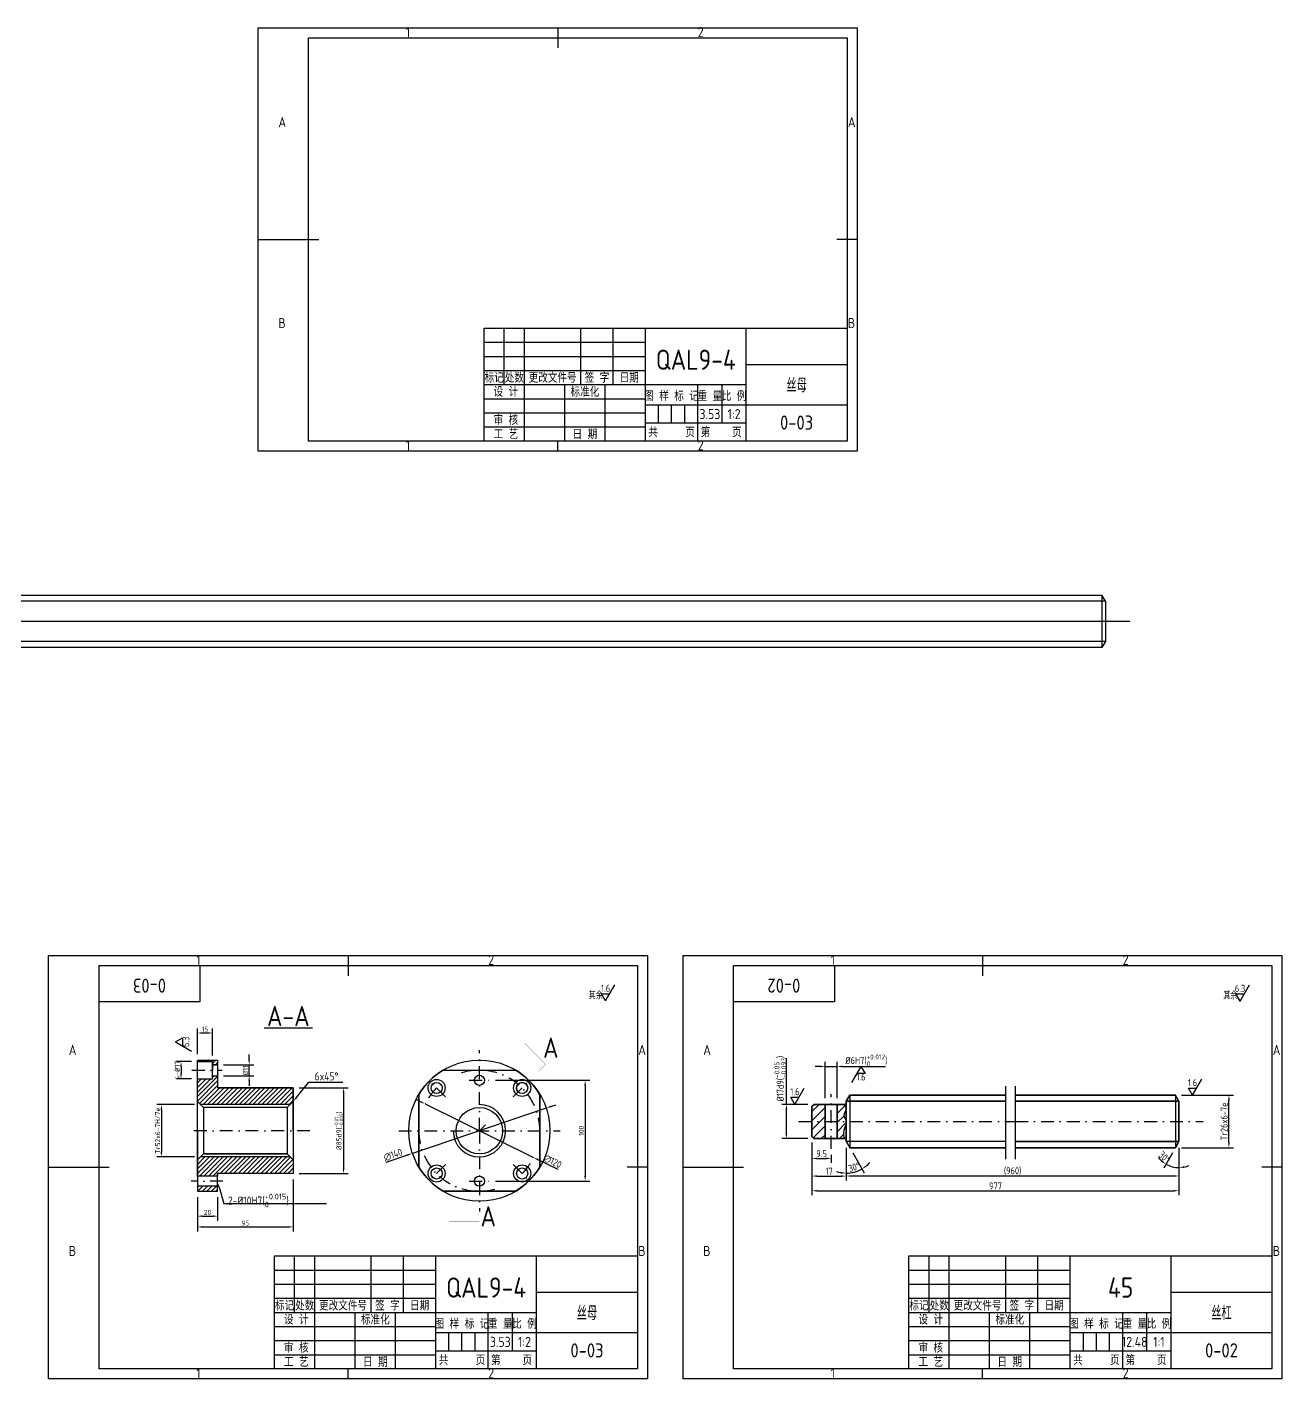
# Model space of a CAD drawing. Header units: millimetres. Extents: x 3686 to 4757, y 829 to 1499.
# Drawn here: x 4135 to 4757, y 829 to 1499 of the extents above; entities that cross this region are included whole.
import ezdxf
from ezdxf import colors
from ezdxf.entities.mleader import LeaderData, LeaderLine
from ezdxf.enums import TextEntityAlignment as Align
from ezdxf.math import Vec2, Vec3

# ---------------------------------------------------------------- set-up
doc = ezdxf.new("R2010")
doc.units = ezdxf.units.MM
doc.header["$PDMODE"] = 35
doc.header["$PDSIZE"] = -2
doc.linetypes.add('DASHDOT2', pattern=[12.7, 6.35, -3.175, 0, -3.175])
doc.layers.add('dotdash', color=7, linetype='DASHDOT2')
doc.layers.add('outline', color=7, linetype='Continuous', lineweight=30)
doc.styles.add('GBFont', font='gbenor.shx', dxfattribs={"height": 3.5, "bigfont": 'gbcbig.shx'})
doc.dimstyles.new('GBComment', dxfattribs={"dimtxt": 2.5, "dimasz": 2.5, "dimexe": 2.25, "dimexo": 3, "dimtad": 1, "dimdec": 1, "dimdsep": 46, "dimtxsty": 'GBFont', "dimcen": 2.5, "dimadec": 0, "dimazin": 0, "dimtfac": 1, "dimtdec": 1, "dimtmove": 0, "dimatfit": 3, "dimfxl": 1, "dimtolj": 1, "dimtzin": 0, "dimarcsym": 0})
doc.dimstyles.new('GBComment2', dxfattribs={"dimtxt": 2.5, "dimasz": 2.5, "dimexe": 2.25, "dimexo": 3, "dimtad": 1, "dimdec": 1, "dimlfac": 2, "dimdsep": 46, "dimtxsty": 'GBFont', "dimcen": 2.5, "dimadec": 0, "dimazin": 0, "dimtfac": 1, "dimtdec": 1, "dimtmove": 0, "dimatfit": 3, "dimfxl": 1, "dimtolj": 1, "dimtzin": 0, "dimarcsym": 0})
pattern_1 = [(45, (2364.7611, 277.3829), (-1.122532, 1.122532), [])]
pattern_2 = [(45, (831.4878, -248.0683), (-2.245064, 2.245064), [])]

# ---------------------------------------------------------------- blocks, each defined once
blk = doc.blocks.new('*D4')
at = {"color": 0, "lineweight": -2, "transparency": 16777216}
for p, q in [((4524.1, 946.13), (4524.1, 936.06)), ((4533.6, 940.13), (4533.6, 936.06)), ((4526.6, 938.31), (4531.1, 938.31))]:
    blk.add_line(p, q, dxfattribs=at)
at = {"color": 0, "transparency": 16777216}
for points in [[(4526.6, 938.72), (4526.6, 937.89), (4524.1, 938.31)], [(4531.1, 938.72), (4531.1, 937.89), (4533.6, 938.31)]]:
    blk.add_solid(points, dxfattribs=at)
at = {"layer": 'Defpoints', "color": 0, "transparency": 16777216}
for p in [(4524.1, 949.13), (4533.6, 943.13), (4533.6, 938.31)]:
    blk.add_point(p, dxfattribs=at)
at = {"color": 0, "transparency": 16777216, "insert": (4528.85, 940.68), "char_height": 3.5, "attachment_point": 5, "style": 'GBFont'}
blk.add_mtext('\\A1;9.5', dxfattribs=at)
blk = doc.blocks.new('*D5')
at = {"color": 0, "lineweight": -2, "transparency": 16777216}
for p, q in [((4524.1, 946.13), (4524.1, 927.3)), ((4541.1, 943.63), (4541.1, 927.3)), ((4526.6, 929.55), (4538.6, 929.55))]:
    blk.add_line(p, q, dxfattribs=at)
at = {"color": 0, "transparency": 16777216}
for points in [[(4526.6, 929.97), (4526.6, 929.14), (4524.1, 929.55)], [(4538.6, 929.97), (4538.6, 929.14), (4541.1, 929.55)]]:
    blk.add_solid(points, dxfattribs=at)
at = {"layer": 'Defpoints', "color": 0, "transparency": 16777216}
for p in [(4524.1, 949.13), (4541.1, 946.63), (4541.1, 929.55)]:
    blk.add_point(p, dxfattribs=at)
at = {"color": 0, "transparency": 16777216, "insert": (4532.6, 931.93), "char_height": 3.5, "attachment_point": 5, "style": 'GBFont'}
blk.add_mtext('\\A1;17', dxfattribs=at)
blk = doc.blocks.new('*D6')
at = {"color": 0, "lineweight": -2, "transparency": 16777216}
for p, q in [((4541.1, 943.63), (4541.1, 928.77)), ((4544.33, 941.03), (4550.03, 931.16))]:
    blk.add_line(p, q, dxfattribs=at)
for start, end in [(270, 300), (309.18786, 318.37571), (251.62429, 260.81214)]:
    blk.add_arc((4541.1, 946.63), 15.61, start, end, dxfattribs=at)
at = {"color": 0, "transparency": 16777216}
for points in [[(4551.2, 934.19), (4550.73, 934.87), (4548.9, 933.11)], [(4538.64, 931.63), (4538.58, 930.8), (4541.1, 931.02)]]:
    blk.add_solid(points, dxfattribs=at)
at = {"layer": 'Defpoints', "color": 0, "transparency": 16777216}
for p in [(4541.1, 966.63), (4541.1, 946.63), (4541.1, 946.63), (4542.83, 943.63), (4543.81, 931.26)]:
    blk.add_point(p, dxfattribs=at)
at = {"color": 0, "transparency": 16777216, "insert": (4545.04, 933.99), "char_height": 3.5, "attachment_point": 5, "rotation": 17.30968, "style": 'GBFont'}
blk.add_mtext('\\A1;30°', dxfattribs=at)
blk = doc.blocks.new('*D7')
at = {"color": 0, "lineweight": -2, "transparency": 16777216}
for p, q in [((4702.85, 941.03), (4698.52, 933.53)), ((4706.08, 943.63), (4706.08, 931.51))]:
    blk.add_line(p, q, dxfattribs=at)
for start, end in [(217.69928, 228.84964), (240, 270), (281.15036, 292.30072)]:
    blk.add_arc((4706.08, 946.63), 12.87, start, end, dxfattribs=at)
at = {"color": 0, "transparency": 16777216}
for points in [[(4697.85, 937.28), (4697.37, 936.6), (4699.64, 935.48)], [(4708.61, 933.59), (4708.53, 934.42), (4706.08, 933.76)]]:
    blk.add_solid(points, dxfattribs=at)
at = {"layer": 'Defpoints', "color": 0, "transparency": 16777216}
for p in [(4706.08, 966.63), (4706.08, 946.63), (4706.08, 946.63), (4704.35, 943.63), (4703.84, 933.95)]:
    blk.add_point(p, dxfattribs=at)
at = {"color": 0, "transparency": 16777216, "insert": (4698.95, 938.92), "char_height": 3.5, "attachment_point": 5, "rotation": 317.22433, "style": 'GBFont'}
blk.add_mtext('\\A1;30°', dxfattribs=at)
blk = doc.blocks.new('*D8')
at = {"color": 0, "lineweight": -2, "transparency": 16777216}
for p, q in [((4541.1, 943.63), (4541.1, 927.35)), ((4706.08, 943.63), (4706.08, 927.35)), ((4543.6, 929.6), (4703.58, 929.6))]:
    blk.add_line(p, q, dxfattribs=at)
at = {"color": 0, "transparency": 16777216}
for points in [[(4543.6, 930.01), (4543.6, 929.18), (4541.1, 929.6)], [(4703.58, 930.01), (4703.58, 929.18), (4706.08, 929.6)]]:
    blk.add_solid(points, dxfattribs=at)
at = {"layer": 'Defpoints', "color": 0, "transparency": 16777216}
for p in [(4541.1, 946.63), (4706.08, 946.63), (4706.08, 929.6)]:
    blk.add_point(p, dxfattribs=at)
at = {"color": 0, "transparency": 16777216, "insert": (4623.59, 932.05), "char_height": 3.5, "attachment_point": 5, "style": 'GBFont'}
blk.add_mtext('\\A1;(960)', dxfattribs=at)
blk = doc.blocks.new('*D9')
at = {"color": 0, "lineweight": -2, "transparency": 16777216}
for p, q in [((4524.1, 946.13), (4524.1, 920.02)), ((4706.08, 943.63), (4706.08, 920.02)), ((4526.6, 922.27), (4703.58, 922.27))]:
    blk.add_line(p, q, dxfattribs=at)
at = {"color": 0, "transparency": 16777216}
for points in [[(4526.6, 922.69), (4526.6, 921.86), (4524.1, 922.27)], [(4703.58, 922.69), (4703.58, 921.86), (4706.08, 922.27)]]:
    blk.add_solid(points, dxfattribs=at)
at = {"layer": 'Defpoints', "color": 0, "transparency": 16777216}
for p in [(4524.1, 949.13), (4706.08, 946.63), (4706.08, 922.27)]:
    blk.add_point(p, dxfattribs=at)
at = {"color": 0, "transparency": 16777216, "insert": (4615.09, 924.65), "char_height": 3.5, "attachment_point": 5, "style": 'GBFont'}
blk.add_mtext('\\A1;977', dxfattribs=at)
blk = doc.blocks.new('*D10')
at = {"color": 0, "lineweight": -2, "transparency": 16777216}
for p, q in [((4530.6, 968.13), (4530.6, 986.15)), ((4536.6, 968.13), (4536.6, 986.15)), ((4528.1, 983.9), (4525.6, 983.9)), ((4530.6, 983.9), (4536.6, 983.9)), ((4539.1, 983.9), (4560.51, 983.9))]:
    blk.add_line(p, q, dxfattribs=at)
at = {"color": 0, "transparency": 16777216}
for points in [[(4528.1, 984.32), (4528.1, 983.48), (4530.6, 983.9)], [(4539.1, 984.32), (4539.1, 983.48), (4536.6, 983.9)]]:
    blk.add_solid(points, dxfattribs=at)
at = {"layer": 'Defpoints', "color": 0, "transparency": 16777216}
for p in [(4536.6, 983.9), (4530.6, 965.13), (4536.6, 965.13)]:
    blk.add_point(p, dxfattribs=at)
at = {"color": 0, "transparency": 16777216, "insert": (4551.06, 986.9), "char_height": 3.5, "attachment_point": 5, "style": 'GBFont'}
blk.add_mtext('\\A1;%%C6H7({\\H0.7x;\\S+0.012^ 0;})', dxfattribs=at)
blk = doc.blocks.new('*D11')
at = {"color": 0, "lineweight": -2, "transparency": 16777216}
for p, q in [((4511.4, 965.13), (4511.4, 988.09)), ((4522.1, 965.13), (4509.15, 965.13)), ((4511.4, 950.63), (4511.4, 962.63)), ((4522.1, 948.13), (4509.15, 948.13))]:
    blk.add_line(p, q, dxfattribs=at)
at = {"color": 0, "transparency": 16777216}
for points in [[(4510.98, 962.63), (4511.81, 962.63), (4511.4, 965.13)], [(4510.98, 950.63), (4511.81, 950.63), (4511.4, 948.13)]]:
    blk.add_solid(points, dxfattribs=at)
at = {"layer": 'Defpoints', "color": 0, "transparency": 16777216}
for p in [(4511.4, 965.13), (4525.1, 965.13), (4525.1, 948.13)]:
    blk.add_point(p, dxfattribs=at)
at = {"color": 0, "transparency": 16777216, "insert": (4508.36, 977.86), "char_height": 3.5, "attachment_point": 5, "rotation": 90, "style": 'GBFont'}
blk.add_mtext('\\A1;%%C17d9({\\H0.7x;\\S-0.05^ -0.093;})', dxfattribs=at)
blk = doc.blocks.new('*D12')
at = {"color": 0, "lineweight": -2, "transparency": 16777216}
for p, q in [((4707.35, 969.63), (4733.15, 969.63)), ((4730.9, 946.13), (4730.9, 967.13)), ((4707.35, 943.63), (4733.15, 943.63))]:
    blk.add_line(p, q, dxfattribs=at)
at = {"color": 0, "transparency": 16777216}
for points in [[(4730.48, 967.13), (4731.31, 967.13), (4730.9, 969.63)], [(4730.48, 946.13), (4731.31, 946.13), (4730.9, 943.63)]]:
    blk.add_solid(points, dxfattribs=at)
at = {"layer": 'Defpoints', "color": 0, "transparency": 16777216}
for p in [(4704.35, 969.63), (4730.9, 969.63), (4704.35, 943.63)]:
    blk.add_point(p, dxfattribs=at)
at = {"color": 0, "transparency": 16777216, "insert": (4728.52, 956.63), "char_height": 3.5, "attachment_point": 5, "rotation": 90, "style": 'GBFont'}
blk.add_mtext('\\A1;Tr26x6-7e', dxfattribs=at)
blk = doc.blocks.new('*D13')
at = {"color": 0, "lineweight": -2, "transparency": 16777216}
for p, q in [((4219.31, 919.05), (4219.31, 907.42)), ((4229.31, 919.05), (4229.31, 907.42)), ((4221.81, 909.67), (4226.81, 909.67))]:
    blk.add_line(p, q, dxfattribs=at)
at = {"color": 0, "transparency": 16777216}
for points in [[(4221.81, 910.09), (4221.81, 909.26), (4219.31, 909.67)], [(4226.81, 910.09), (4226.81, 909.26), (4229.31, 909.67)]]:
    blk.add_solid(points, dxfattribs=at)
at = {"layer": 'Defpoints', "color": 0, "transparency": 16777216}
for p in [(4219.31, 922.05), (4229.31, 922.05), (4229.31, 909.67)]:
    blk.add_point(p, dxfattribs=at)
at = {"color": 0, "transparency": 16777216, "insert": (4224.31, 911.55), "char_height": 2.5, "attachment_point": 5, "style": 'GBFont'}
blk.add_mtext('\\A1;20', dxfattribs=at)
blk = doc.blocks.new('*D14')
at = {"color": 0, "lineweight": -2, "transparency": 16777216}
for p, q in [((4266.81, 927.8), (4266.81, 902.1)), ((4219.31, 919.05), (4219.31, 902.1)), ((4221.81, 904.35), (4264.31, 904.35))]:
    blk.add_line(p, q, dxfattribs=at)
at = {"color": 0, "transparency": 16777216}
for points in [[(4221.81, 904.76), (4221.81, 903.93), (4219.31, 904.35)], [(4264.31, 904.76), (4264.31, 903.93), (4266.81, 904.35)]]:
    blk.add_solid(points, dxfattribs=at)
at = {"layer": 'Defpoints', "color": 0, "transparency": 16777216}
for p in [(4266.81, 930.8), (4219.31, 922.05), (4266.81, 904.35)]:
    blk.add_point(p, dxfattribs=at)
at = {"color": 0, "transparency": 16777216, "insert": (4243.06, 906.22), "char_height": 2.5, "attachment_point": 5, "style": 'GBFont'}
blk.add_mtext('\\A1;95', dxfattribs=at)
blk = doc.blocks.new('*D15')
at = {"color": 0, "lineweight": -2, "transparency": 16777216}
for p, q in [((4219.31, 990.05), (4219.31, 1002.77)), ((4221.81, 1000.52), (4224.3, 1000.52)), ((4226.8, 989.3), (4226.8, 1002.77))]:
    blk.add_line(p, q, dxfattribs=at)
at = {"color": 0, "transparency": 16777216}
for points in [[(4221.81, 1000.93), (4221.81, 1000.1), (4219.31, 1000.52)], [(4224.3, 1000.93), (4224.3, 1000.1), (4226.8, 1000.52)]]:
    blk.add_solid(points, dxfattribs=at)
at = {"layer": 'Defpoints', "color": 0, "transparency": 16777216}
for p in [(4226.8, 1000.52), (4219.31, 987.05), (4226.8, 986.3)]:
    blk.add_point(p, dxfattribs=at)
at = {"color": 0, "transparency": 16777216, "insert": (4223.05, 1002.39), "char_height": 2.5, "attachment_point": 5, "style": 'GBFont'}
blk.add_mtext('\\A1;15', dxfattribs=at)
blk = doc.blocks.new('*D16')
at = {"color": 0, "lineweight": -2, "transparency": 16777216}
for p, q in [((4244.96, 987.3), (4244.96, 989.8)), ((4232.31, 984.8), (4247.21, 984.8)), ((4232.31, 979.3), (4247.21, 979.3)), ((4244.96, 979.3), (4244.96, 984.8)), ((4244.96, 976.8), (4244.96, 974.3))]:
    blk.add_line(p, q, dxfattribs=at)
at = {"color": 0, "transparency": 16777216}
for points in [[(4244.55, 987.3), (4245.38, 987.3), (4244.96, 984.8)], [(4244.55, 976.8), (4245.38, 976.8), (4244.96, 979.3)]]:
    blk.add_solid(points, dxfattribs=at)
at = {"layer": 'Defpoints', "color": 0, "transparency": 16777216}
for p in [(4229.31, 984.8), (4229.31, 979.3), (4244.96, 984.8)]:
    blk.add_point(p, dxfattribs=at)
at = {"color": 0, "transparency": 16777216, "insert": (4243.09, 982.05), "char_height": 2.5, "attachment_point": 5, "rotation": 90, "style": 'GBFont'}
blk.add_mtext('\\A1;%%C11', dxfattribs=at)
blk = doc.blocks.new('*D17')
at = {"color": 0, "lineweight": -2, "transparency": 16777216}
for p, q in [((4216.31, 986.3), (4208.92, 986.3)), ((4211.17, 983.8), (4211.17, 980.3)), ((4216.31, 977.8), (4208.92, 977.8))]:
    blk.add_line(p, q, dxfattribs=at)
at = {"color": 0, "transparency": 16777216}
for points in [[(4210.75, 983.8), (4211.59, 983.8), (4211.17, 986.3)], [(4210.75, 980.3), (4211.59, 980.3), (4211.17, 977.8)]]:
    blk.add_solid(points, dxfattribs=at)
at = {"layer": 'Defpoints', "color": 0, "transparency": 16777216}
for p in [(4219.31, 986.3), (4211.17, 977.8), (4219.31, 977.8)]:
    blk.add_point(p, dxfattribs=at)
at = {"color": 0, "transparency": 16777216, "insert": (4209.29, 982.05), "char_height": 2.5, "attachment_point": 5, "rotation": 90, "style": 'GBFont'}
blk.add_mtext('\\A1;4-%%C17', dxfattribs=at)
blk = doc.blocks.new('*D18')
at = {"color": 0, "lineweight": -2, "transparency": 16777216}
for p, q in [((4392.28, 963.28), (4325.98, 940.83)), ((4394.65, 964.08), (4397.02, 964.88)), ((4312.87, 936.39), (4323.61, 940.03))]:
    blk.add_line(p, q, dxfattribs=at)
at = {"color": 0, "transparency": 16777216}
for points in [[(4394.52, 964.47), (4394.78, 963.68), (4392.28, 963.28)], [(4323.48, 940.42), (4323.74, 939.63), (4325.98, 940.83)]]:
    blk.add_solid(points, dxfattribs=at)
at = {"layer": 'Defpoints', "color": 0, "transparency": 16777216}
for p in [(4392.28, 963.28), (4325.98, 940.83)]:
    blk.add_point(p, dxfattribs=at)
at = {"color": 0, "transparency": 16777216, "insert": (4316.3, 940.06), "char_height": 3.5, "attachment_point": 5, "rotation": 18.70336, "style": 'GBFont'}
blk.add_mtext('\\A1;∅140', dxfattribs=at)
blk = doc.blocks.new('*D19')
at = {"color": 0, "lineweight": -2, "transparency": 16777216}
for p, q in [((4329.98, 966.42), (4327.74, 967.53)), ((4332.22, 965.32), (4386.04, 938.79)), ((4398.19, 932.8), (4388.28, 937.68))]:
    blk.add_line(p, q, dxfattribs=at)
at = {"color": 0, "transparency": 16777216}
for points in [[(4330.16, 966.8), (4329.8, 966.05), (4332.22, 965.32)], [(4388.47, 938.05), (4388.1, 937.31), (4386.04, 938.79)]]:
    blk.add_solid(points, dxfattribs=at)
at = {"layer": 'Defpoints', "color": 0, "transparency": 16777216}
for p in [(4332.22, 965.32), (4386.04, 938.79)]:
    blk.add_point(p, dxfattribs=at)
at = {"color": 0, "transparency": 16777216, "insert": (4395.41, 936.82), "char_height": 3.5, "attachment_point": 5, "rotation": 333.75683, "style": 'GBFont'}
blk.add_mtext('\\A1;∅120', dxfattribs=at)
blk = doc.blocks.new('*D20')
at = {"color": 0, "lineweight": -2, "transparency": 16777216}
for p, q in [((4367.13, 977.05), (4413.85, 977.05)), ((4411.6, 974.55), (4411.6, 929.55)), ((4367.13, 927.05), (4413.85, 927.05))]:
    blk.add_line(p, q, dxfattribs=at)
at = {"color": 0, "transparency": 16777216}
for points in [[(4411.18, 974.55), (4412.02, 974.55), (4411.6, 977.05)], [(4411.18, 929.55), (4412.02, 929.55), (4411.6, 927.05)]]:
    blk.add_solid(points, dxfattribs=at)
at = {"layer": 'Defpoints', "color": 0, "transparency": 16777216}
for p in [(4364.13, 977.05), (4364.13, 927.05), (4411.6, 927.05)]:
    blk.add_point(p, dxfattribs=at)
at = {"color": 0, "transparency": 16777216, "insert": (4409.72, 952.05), "char_height": 2.5, "attachment_point": 5, "rotation": 90, "style": 'GBFont'}
blk.add_mtext('\\A1;100', dxfattribs=at)
blk = doc.blocks.new('*D21')
at = {"color": 0, "lineweight": -2, "transparency": 16777216}
for p, q in [((4217.81, 965.05), (4199.18, 965.05)), ((4201.43, 962.55), (4201.43, 941.55)), ((4217.81, 939.05), (4199.18, 939.05))]:
    blk.add_line(p, q, dxfattribs=at)
at = {"color": 0, "transparency": 16777216}
for points in [[(4201.02, 962.55), (4201.85, 962.55), (4201.43, 965.05)], [(4201.02, 941.55), (4201.85, 941.55), (4201.43, 939.05)]]:
    blk.add_solid(points, dxfattribs=at)
at = {"layer": 'Defpoints', "color": 0, "transparency": 16777216}
for p in [(4220.81, 965.05), (4201.43, 939.05), (4220.81, 939.05)]:
    blk.add_point(p, dxfattribs=at)
at = {"color": 0, "transparency": 16777216, "insert": (4199.56, 952.05), "char_height": 2.5, "attachment_point": 5, "rotation": 90, "style": 'GBFont'}
blk.add_mtext('\\A1;Tr52x6-7H/7e', dxfattribs=at)
blk = doc.blocks.new('*D22')
at = {"color": 0, "lineweight": -2, "transparency": 16777216}
for p, q in [((4269.81, 973.3), (4294.04, 973.3)), ((4291.79, 970.8), (4291.79, 933.3)), ((4269.81, 930.8), (4294.04, 930.8))]:
    blk.add_line(p, q, dxfattribs=at)
at = {"color": 0, "transparency": 16777216}
for points in [[(4291.37, 970.8), (4292.2, 970.8), (4291.79, 973.3)], [(4291.37, 933.3), (4292.2, 933.3), (4291.79, 930.8)]]:
    blk.add_solid(points, dxfattribs=at)
at = {"layer": 'Defpoints', "color": 0, "transparency": 16777216}
for p in [(4266.81, 973.3), (4266.81, 930.8), (4291.79, 930.8)]:
    blk.add_point(p, dxfattribs=at)
at = {"color": 0, "transparency": 16777216, "insert": (4289.47, 952.05), "char_height": 2.5, "attachment_point": 5, "rotation": 90, "style": 'GBFont'}
blk.add_mtext('\\A1;%%C85d9({\\H0.7x;\\S-0.01^ -0.005;})', dxfattribs=at)

msp = doc.modelspace()

# ---------------------------------------------------------------- hatches: boundary and pattern name
h = msp.add_hatch()
h.set_pattern_fill('ANSI31', color=256, scale=0.5)
h.set_pattern_definition(pattern_1)
h.paths.add_polyline_path([(4229.307, 987.052), (4219.307, 987.052), (4219.307, 986.302), (4226.8, 986.302), (4226.802, 984.802), (4229.307, 984.802)])
h = msp.add_hatch()
h.set_pattern_fill('ANSI31', color=256, scale=0.5)
h.set_pattern_definition(pattern_1)
h.paths.add_polyline_path([(4229.307, 973.302), (4229.307, 979.302), (4226.802, 979.302), (4226.8, 977.802), (4219.307, 977.802), (4219.307, 966.552), (4220.807, 965.052), (4265.307, 965.052), (4266.807, 966.552), (4266.807, 973.302)])
h = msp.add_hatch()
h.set_pattern_fill('ANSI31', color=256)
h.set_pattern_definition(pattern_2)
h.paths.add_polyline_path([(4530.601, 965.125), (4525.101, 965.125), (4524.101, 964.125), (4524.101, 956.625), (4530.601, 956.625)])
h.paths.add_polyline_path([(4530.601, 956.625), (4524.101, 956.625), (4524.101, 949.125), (4525.101, 948.125), (4530.601, 948.125)])
h = msp.add_hatch()
h.set_pattern_fill('ANSI31', color=256)
h.set_pattern_definition(pattern_2)
edge = h.paths.add_edge_path()
edge.add_spline(control_points=[(4541.101, 956.625), (4540.903, 957.689), (4538.978, 959.73), (4541.017, 961.938), (4541.101, 962.895)], knot_values=[2.731152, 2.731152, 2.731152, 2.731152, 6.1264131, 9.3478789, 9.3478789, 9.3478789, 9.3478789], degree=3, periodic=0)
edge.add_line((4541.101, 962.895), (4541.101, 963.142))
edge.add_spline(control_points=[(4541.101, 963.142), (4541.033, 963.854), (4540.347, 964.49), (4539.661, 965.125)], knot_values=[0, 0, 0, 0, 2.4510646, 2.4510646, 2.4510646, 2.4510646], degree=3, periodic=0)
edge.add_line((4539.661, 965.125), (4536.601, 965.125))
edge.add_line((4536.601, 965.125), (4536.601, 956.625))
edge.add_line((4536.601, 956.625), (4541.101, 956.625))
edge = h.paths.add_edge_path()
edge.add_spline(control_points=[(4540.23, 948.125), (4539.872, 949.48), (4539.188, 952.067), (4540.912, 954.561), (4541.101, 955.729)], knot_values=[10.2976641, 10.2976641, 10.2976641, 10.2976641, 14.3561064, 18.0502767, 18.0502767, 18.0502767, 18.0502767], degree=3, periodic=0)
edge.add_line((4541.101, 955.729), (4541.101, 956.625))
edge.add_line((4541.101, 956.625), (4536.601, 956.625))
edge.add_line((4536.601, 956.625), (4536.601, 948.125))
edge.add_line((4536.601, 948.125), (4540.23, 948.125))
h = msp.add_hatch()
h.set_pattern_fill('ANSI31', color=256, scale=0.5)
h.set_pattern_definition(pattern_1)
h.paths.add_polyline_path([(4220.807, 939.052), (4219.307, 937.552), (4219.307, 929.552), (4229.307, 929.552), (4229.307, 930.802), (4266.807, 930.802), (4266.807, 937.552), (4265.307, 939.052)])
h = msp.add_hatch()
h.set_pattern_fill('ANSI31', color=256, scale=0.5)
h.set_pattern_definition(pattern_1)
h.paths.add_polyline_path([(4229.307, 922.052), (4229.307, 924.552), (4219.307, 924.552), (4219.307, 922.052)])

# ---------------------------------------------------------------- linework, layer by layer
for p, q in [((4397.966, 1499.071), (4397.966, 1489.071)), ((4249.466, 1394.071), (4279.466, 1394.071)), ((4546.466, 1394.071), (4536.466, 1394.071)), ((4371.466, 1322.071), (4371.466, 1350.071)), ((4381.466, 1294.071), (4381.466, 1350.071)), ((4409.466, 1322.071), (4409.466, 1350.071)), ((4425.466, 1322.071), (4425.466, 1350.071)), ((4441.466, 1294.071), (4441.466, 1350.071)), ((4491.466, 1294.071), (4491.466, 1350.071)), ((4361.466, 1343.071), (4441.466, 1343.071)), ((4361.466, 1336.071), (4441.466, 1336.071)), ((4361.466, 1329.071), (4441.466, 1329.071)), ((4491.466, 1332.071), (4541.466, 1332.071)), ((4491.466, 1312.071), (4491.466, 1332.071)), ((4361.466, 1322.071), (4441.466, 1322.071)), ((4361.466, 1322.071), (4366.466, 1322.071)), ((4371.466, 1322.071), (4376.466, 1322.071)), ((4381.466, 1322.071), (4395.466, 1322.071)), ((4401.466, 1294.071), (4401.466, 1322.071)), ((4421.466, 1294.071), (4421.466, 1322.071)), ((4441.466, 1314.071), (4441.466, 1323.071)), ((4441.466, 1322.071), (4491.466, 1322.071)), ((4441.466, 1322.071), (4491.466, 1322.071)), ((4467.466, 1294.071), (4467.466, 1322.071)), ((4479.466, 1303.071), (4479.466, 1322.071)), ((4361.466, 1315.071), (4441.466, 1315.071)), ((4361.466, 1308.071), (4441.466, 1308.071)), ((4441.466, 1304.071), (4441.466, 1314.071)), ((4441.466, 1312.071), (4491.466, 1312.071)), ((4447.966, 1303.071), (4447.966, 1312.071)), ((4454.466, 1303.071), (4454.466, 1312.071)), ((4460.966, 1303.071), (4460.966, 1312.071)), ((4491.466, 1312.071), (4541.466, 1312.071)), ((4361.466, 1301.071), (4441.466, 1301.071)), ((4441.466, 1294.071), (4441.466, 1303.071)), ((4441.466, 1303.071), (4491.466, 1303.071)), ((4467.466, 1303.071), (4479.466, 1303.071)), ((4479.466, 1303.071), (4491.466, 1303.071)), ((4397.966, 1289.071), (4397.966, 1294.071)), ((4669.613, 1214.694), (3709.613, 1214.694)), ((4669.613, 1214.694), (4667.881, 1217.694)), ((4667.881, 1217.694), (4667.881, 1191.694)), ((3685.907, 1204.694), (4681.657, 1204.694)), ((4669.613, 1194.694), (3709.613, 1194.694)), ((4669.613, 1194.694), (4667.881, 1191.694)), ((4294.007, 1038.935), (4294.007, 1028.935)), ((4608.682, 1038.935), (4608.682, 1028.935)), ((4419.703, 1019.944), (4423.745, 1019.944)), ((4421.724, 1016.444), (4419.703, 1019.944)), ((4421.724, 1016.444), (4426.343, 1024.444)), ((4734.378, 1019.872), (4738.42, 1019.872)), ((4736.399, 1016.372), (4734.378, 1019.872)), ((4736.399, 1016.372), (4741.018, 1024.372)), ((4252.375, 1003.023), (4276.375, 1003.023)), ((4208.414, 996.13), (4211.914, 998.151)), ((4208.414, 996.13), (4216.414, 991.511)), ((4211.914, 998.151), (4211.914, 994.109)), ((4219.307, 952.052), (4219.307, 987.052)), ((4219.307, 987.052), (4229.307, 987.052)), ((4219.307, 986.302), (4226.8, 986.302)), ((4226.8, 986.302), (4226.807, 982.052)), ((4229.307, 987.052), (4229.307, 973.302)), ((4226.8, 977.802), (4226.807, 982.052)), ((4226.802, 984.802), (4229.307, 984.802)), ((4226.802, 979.302), (4229.307, 979.302)), ((4341.103, 982.052), (4377.159, 982.052)), ((4548.369, 983.899), (4543.75, 975.899)), ((4550.39, 980.399), (4546.348, 980.399)), ((4548.369, 983.899), (4550.39, 980.399)), ((4219.307, 977.802), (4226.8, 977.802)), ((4266.807, 973.302), (4229.307, 973.302)), ((4266.807, 952.052), (4266.807, 973.302)), ((4515.623, 965.125), (4520.242, 973.125)), ((4620.043, 974.199), (4620.043, 937.94)), ((4624.917, 974.199), (4624.917, 937.94)), ((4710.79, 973.125), (4714.832, 973.125)), ((4712.811, 969.625), (4710.79, 973.125)), ((4712.811, 969.625), (4717.43, 977.625)), ((4219.307, 966.552), (4222.307, 963.552)), ((4263.807, 963.552), (4266.807, 966.552)), ((4329.131, 934.024), (4329.131, 970.079)), ((4389.131, 970.079), (4389.131, 934.024)), ((4513.602, 968.625), (4517.644, 968.625)), ((4515.623, 965.125), (4513.602, 968.625)), ((4541.101, 966.625), (4542.833, 969.625)), ((4620.043, 966.625), (4541.101, 966.625)), ((4542.833, 969.625), (4542.833, 943.625)), ((4704.346, 969.625), (4624.917, 969.625)), ((4706.078, 966.625), (4624.917, 966.625)), ((4704.346, 969.625), (4704.346, 943.625)), ((4706.078, 966.625), (4704.346, 969.625)), ((4265.307, 965.052), (4220.807, 965.052)), ((4263.807, 963.552), (4222.307, 963.552)), ((4222.307, 963.552), (4222.307, 940.552)), ((4263.807, 963.552), (4263.807, 940.552)), ((4524.101, 964.125), (4525.101, 965.125)), ((4524.101, 949.125), (4524.101, 964.125)), ((4525.101, 965.125), (4541.101, 965.125)), ((4530.601, 948.125), (4530.601, 965.125)), ((4536.601, 948.125), (4536.601, 965.125)), ((4219.307, 952.052), (4219.307, 922.052)), ((4266.807, 952.052), (4266.807, 930.802)), ((4524.101, 949.125), (4525.101, 948.125)), ((4541.101, 948.125), (4525.101, 948.125)), ((4541.101, 946.625), (4542.833, 943.625)), ((4620.043, 946.625), (4541.101, 946.625)), ((4706.078, 946.625), (4624.917, 946.625)), ((4706.078, 946.625), (4704.346, 943.625)), ((4219.307, 937.552), (4222.307, 940.552)), ((4265.307, 939.052), (4220.807, 939.052)), ((4263.807, 940.552), (4222.307, 940.552)), ((4263.807, 940.552), (4266.807, 937.552)), ((4145.507, 933.935), (4175.507, 933.935)), ((4442.507, 933.935), (4432.507, 933.935)), ((4460.182, 933.935), (4490.182, 933.935)), ((4757.182, 933.935), (4747.182, 933.935)), ((4229.307, 929.552), (4219.307, 929.552)), ((4266.807, 930.802), (4229.307, 930.802)), ((4229.307, 922.052), (4229.307, 930.802)), ((4229.307, 924.552), (4219.307, 924.552)), ((4219.307, 922.052), (4229.307, 922.052)), ((4377.159, 922.052), (4341.103, 922.052)), ((4267.507, 861.935), (4267.507, 889.935)), ((4277.507, 833.935), (4277.507, 889.935)), ((4305.507, 861.935), (4305.507, 889.935)), ((4321.507, 861.935), (4321.507, 889.935)), ((4337.507, 833.935), (4337.507, 889.935)), ((4387.507, 833.935), (4387.507, 889.935)), ((4582.182, 861.935), (4582.182, 889.935)), ((4592.182, 833.935), (4592.182, 889.935)), ((4620.182, 861.935), (4620.182, 889.935)), ((4636.182, 861.935), (4636.182, 889.935)), ((4652.182, 833.935), (4652.182, 889.935)), ((4702.182, 833.935), (4702.182, 889.935)), ((4257.507, 882.935), (4337.507, 882.935)), ((4572.182, 882.935), (4652.182, 882.935)), ((4257.507, 875.935), (4337.507, 875.935)), ((4387.507, 871.935), (4437.507, 871.935)), ((4387.507, 851.935), (4387.507, 871.935)), ((4572.182, 875.935), (4652.182, 875.935)), ((4702.182, 871.935), (4752.182, 871.935)), ((4702.182, 851.935), (4702.182, 871.935)), ((4257.507, 868.935), (4337.507, 868.935)), ((4572.182, 868.935), (4652.182, 868.935)), ((4257.507, 861.935), (4337.507, 861.935)), ((4257.507, 861.935), (4262.507, 861.935)), ((4267.507, 861.935), (4272.507, 861.935)), ((4277.507, 861.935), (4291.507, 861.935)), ((4297.507, 833.935), (4297.507, 861.935)), ((4317.507, 833.935), (4317.507, 861.935)), ((4337.507, 853.935), (4337.507, 862.935)), ((4337.507, 861.935), (4387.507, 861.935)), ((4337.507, 861.935), (4387.507, 861.935)), ((4363.507, 833.935), (4363.507, 861.935)), ((4375.507, 842.935), (4375.507, 861.935)), ((4572.182, 861.935), (4652.182, 861.935)), ((4572.182, 861.935), (4577.182, 861.935)), ((4582.182, 861.935), (4587.182, 861.935)), ((4592.182, 861.935), (4606.182, 861.935)), ((4612.182, 833.935), (4612.182, 861.935)), ((4632.182, 833.935), (4632.182, 861.935)), ((4652.182, 853.935), (4652.182, 862.935)), ((4652.182, 861.935), (4702.182, 861.935)), ((4652.182, 861.935), (4702.182, 861.935)), ((4678.182, 833.935), (4678.182, 861.935)), ((4690.182, 842.935), (4690.182, 861.935)), ((4257.507, 854.935), (4337.507, 854.935)), ((4337.507, 843.935), (4337.507, 853.935)), ((4337.507, 851.935), (4387.507, 851.935)), ((4344.007, 842.935), (4344.007, 851.935)), ((4350.507, 842.935), (4350.507, 851.935)), ((4357.007, 842.935), (4357.007, 851.935)), ((4387.507, 851.935), (4437.507, 851.935)), ((4572.182, 854.935), (4652.182, 854.935)), ((4652.182, 843.935), (4652.182, 853.935)), ((4652.182, 851.935), (4702.182, 851.935)), ((4658.682, 842.935), (4658.682, 851.935)), ((4665.182, 842.935), (4665.182, 851.935)), ((4671.682, 842.935), (4671.682, 851.935)), ((4702.182, 851.935), (4752.182, 851.935)), ((4257.507, 847.935), (4337.507, 847.935)), ((4572.182, 847.935), (4652.182, 847.935)), ((4257.507, 840.935), (4337.507, 840.935)), ((4337.507, 833.935), (4337.507, 842.935)), ((4337.507, 842.935), (4387.507, 842.935)), ((4363.507, 842.935), (4375.507, 842.935)), ((4375.507, 842.935), (4387.507, 842.935)), ((4572.182, 840.935), (4652.182, 840.935)), ((4652.182, 833.935), (4652.182, 842.935)), ((4652.182, 842.935), (4702.182, 842.935)), ((4678.182, 842.935), (4690.182, 842.935)), ((4690.182, 842.935), (4702.182, 842.935)), ((4294.007, 828.935), (4294.007, 833.935)), ((4608.682, 828.935), (4608.682, 833.935))]:
    msp.add_line(p, q)
for points in [[(4249.466, 1499.071), (4546.466, 1499.071), (4546.466, 1289.071), (4249.466, 1289.071)], [(4274.466, 1494.071), (4541.466, 1494.071), (4541.466, 1294.071), (4274.466, 1294.071)], [(4541.466, 1294.071), (4361.466, 1294.071), (4361.466, 1350.071), (4541.466, 1350.071)], [(4145.507, 1038.935), (4442.507, 1038.935), (4442.507, 828.935), (4145.507, 828.935)], [(4170.507, 1033.935), (4437.507, 1033.935), (4437.507, 833.935), (4170.507, 833.935)], [(4170.507, 1033.935), (4220.507, 1033.935), (4220.507, 1015.935), (4170.507, 1015.935)], [(4460.182, 1038.935), (4757.182, 1038.935), (4757.182, 828.935), (4460.182, 828.935)], [(4485.182, 1033.935), (4752.182, 1033.935), (4752.182, 833.935), (4485.182, 833.935)], [(4485.182, 1033.935), (4535.182, 1033.935), (4535.182, 1015.935), (4485.182, 1015.935)], [(4437.507, 833.935), (4257.507, 833.935), (4257.507, 889.935), (4437.507, 889.935)], [(4752.182, 833.935), (4572.182, 833.935), (4572.182, 889.935), (4752.182, 889.935)]]:
    msp.add_lwpolyline(points, close=True)
for points in [[(3711.345, 1217.694), (4667.881, 1217.694)], [(4669.613, 1214.694), (4669.613, 1194.694)], [(4667.881, 1191.694), (3711.345, 1191.694)], [(4541.101, 946.625), (4541.101, 966.625)], [(4542.833, 969.625), (4620.043, 969.625)], [(4624.917, 969.625), (4704.346, 969.625)], [(4706.078, 966.625), (4706.078, 946.625)], [(4620.043, 943.625), (4542.833, 943.625)], [(4704.346, 943.625), (4624.917, 943.625)]]:
    msp.add_lwpolyline(points)
for points in [[(4388.518, 981.439, 0.1, 0.1, 0), (4392.054, 984.975, 0.1, 0.1, 0), (4383.568, 993.46, 0.9, 0, 0), (4381.447, 995.581, 0, 0, 0)], [(4359.131, 912.052, 0.1, 0.1, 0), (4359.131, 907.052, 0.1, 0.1, 0), (4347.131, 907.052, 0.9, 0, 0), (4344.131, 907.052, 0, 0, 0)]]:
    msp.add_lwpolyline(points, format="xyseb")
for centre, radius in [((4359.131, 952.052), 35), ((4359.131, 977.052), 2.5), ((4337.918, 973.265), 4.25), ((4337.918, 973.265), 2.75), ((4380.344, 973.265), 4.25), ((4380.344, 973.265), 2.75), ((4359.131, 952.052), 11.5), ((4337.918, 930.839), 4.25), ((4337.918, 930.839), 2.75), ((4380.344, 930.839), 4.25), ((4380.344, 930.839), 2.75), ((4359.131, 927.052), 2.5)]:
    msp.add_circle(centre, radius)
msp.add_arc((4359.131, 952.052), 13, 180, 90)
msp.add_spline([(4539.661, 965.125), (4541.101, 963.142), (4539.971, 959.827), (4541.101, 956.625), (4539.816, 952.163), (4540.23, 948.125)], degree=3)
at = {"layer": 'dotdash'}
for p, q in [((4359.131, 952.052), (4359.131, 992.052)), ((4216.587, 982.052), (4231.587, 982.052)), ((4342.408, 968.774), (4334.382, 976.8)), ((4354.131, 977.052), (4364.131, 977.052)), ((4375.853, 968.774), (4383.88, 976.8)), ((4533.601, 943.125), (4533.601, 970.125)), ((4359.131, 952.052), (4362.096, 955.017)), ((4517.395, 956.625), (4620.043, 956.625)), ((4620.043, 956.625), (4624.917, 956.625)), ((4624.917, 956.625), (4718.122, 956.625)), ((4275.095, 952.052), (4215.095, 952.052)), ((4319.131, 952.052), (4399.131, 952.052)), ((4359.131, 952.052), (4359.131, 912.052)), ((4342.408, 935.329), (4334.382, 927.303)), ((4375.853, 935.329), (4383.88, 927.303)), ((4231.921, 927.052), (4216.19, 927.052)), ((4354.131, 927.052), (4364.131, 927.052))]:
    msp.add_line(p, q, dxfattribs=at)
for start, end in [(0, 107.562938), (135, 155.785095), (180, 284.915307), (315, 336.206786)]:
    msp.add_arc((4359.131, 952.052), 30, start, end, dxfattribs=at)
at = {"layer": 'outline'}
for p, q in [((4219.307, 937.052), (4219.307, 987.052)), ((4219.307, 987.052), (4229.307, 987.052)), ((4226.8, 986.302), (4219.307, 986.302)), ((4226.8, 977.802), (4226.8, 986.302)), ((4229.307, 987.052), (4229.307, 973.302)), ((4229.307, 984.802), (4226.802, 984.802)), ((4226.802, 979.302), (4229.307, 979.298)), ((4341.103, 982.052), (4377.159, 982.052)), ((4219.307, 977.802), (4226.8, 977.802)), ((4229.307, 973.302), (4266.807, 973.302)), ((4266.807, 973.302), (4266.807, 937.552)), ((4222.307, 963.552), (4219.307, 966.552)), ((4266.807, 966.552), (4263.807, 963.552)), ((4329.131, 970.079), (4329.131, 934.024)), ((4389.131, 934.024), (4389.131, 970.079)), ((4542.833, 969.625), (4541.101, 966.625)), ((4541.101, 966.625), (4541.101, 965.125)), ((4541.101, 966.625), (4620.043, 966.625)), ((4620.043, 969.625), (4542.833, 969.625)), ((4542.833, 969.625), (4542.833, 943.625)), ((4704.346, 969.625), (4624.917, 969.625)), ((4624.917, 966.625), (4706.078, 966.625)), ((4706.078, 966.625), (4704.346, 969.625)), ((4704.346, 969.625), (4704.346, 943.625)), ((4706.078, 946.625), (4706.078, 966.625)), ((4263.807, 963.552), (4222.307, 963.552)), ((4222.307, 963.552), (4222.307, 940.552)), ((4263.807, 963.552), (4263.807, 940.552)), ((4525.101, 965.125), (4524.101, 964.125)), ((4524.101, 964.125), (4524.101, 949.125)), ((4541.101, 965.125), (4525.101, 965.125)), ((4530.601, 965.125), (4530.601, 948.125)), ((4536.601, 965.125), (4536.601, 948.125)), ((4541.101, 965.125), (4541.101, 948.125)), ((4524.101, 949.125), (4525.101, 948.125)), ((4525.101, 948.125), (4541.101, 948.125)), ((4541.101, 948.125), (4541.101, 946.625)), ((4541.101, 946.625), (4542.833, 943.625)), ((4620.043, 946.625), (4541.101, 946.625)), ((4624.917, 946.625), (4706.078, 946.625)), ((4704.346, 943.625), (4706.078, 946.625)), ((4219.307, 937.552), (4222.307, 940.552)), ((4222.307, 940.552), (4263.807, 940.552)), ((4263.807, 940.552), (4266.807, 937.552)), ((4542.833, 943.625), (4620.043, 943.625)), ((4624.917, 943.625), (4704.346, 943.625)), ((4219.307, 929.552), (4219.307, 937.552)), ((4266.807, 937.552), (4266.807, 930.802)), ((4229.307, 929.552), (4219.307, 929.552)), ((4219.307, 929.552), (4219.307, 922.052)), ((4266.807, 930.802), (4229.307, 930.802)), ((4229.307, 930.802), (4229.307, 929.552)), ((4229.307, 922.052), (4229.307, 929.552)), ((4229.307, 924.552), (4219.307, 924.552)), ((4219.307, 922.052), (4229.307, 922.052)), ((4341.103, 922.052), (4377.159, 922.052))]:
    msp.add_line(p, q, dxfattribs=at)
for centre, radius in [((4359.131, 977.052), 2.5), ((4337.918, 973.265), 4.25), ((4337.918, 973.265), 2.75), ((4380.344, 973.265), 4.25), ((4380.344, 973.265), 2.785), ((4359.131, 952.052), 11.5), ((4337.918, 930.839), 4.25), ((4337.918, 930.839), 2.75), ((4380.344, 930.839), 4.25), ((4380.344, 930.839), 2.75), ((4359.131, 927.052), 2.5)]:
    msp.add_circle(centre, radius, dxfattribs=at)
for start, end in [(121.002719, 148.997281), (31.002719, 58.997281), (211.002719, 238.997281), (301.002719, 328.997281)]:
    msp.add_arc((4359.131, 952.052), 35, start, end, dxfattribs=at)

# ---------------------------------------------------------------- texts
at = {"style": 'GBFont'}
for s, height, p in [('1', 5, (4322.679, 1494.394)), ('2', 5, (4467.466, 1494.394)), ('A', 5, (4259.444, 1449.733)), ('A', 5, (4541.893, 1449.733)), ('B', 5, (4259.444, 1350.071)), ('B', 5, (4541.893, 1350.071)), ('设 计', 5, (4366.183, 1316.061)), ('1', 5, (4322.679, 1289.457)), ('工 艺', 5, (4366.183, 1295.061)), ('2', 5, (4467.466, 1289.457)), ('1', 5, (4218.72, 1034.257)), ('2', 5, (4363.507, 1034.257)), ('1', 5, (4533.395, 1034.257)), ('2', 5, (4678.182, 1034.257)), ('其余', 3.5, (4413.398, 1017.289)), ('其余', 3.5, (4728.073, 1017.217)), ('A', 5, (4155.485, 989.596)), ('A', 5, (4437.934, 989.596)), ('A', 5, (4470.16, 989.596)), ('A', 5, (4752.609, 989.596)), ('B', 5, (4155.485, 889.935)), ('B', 5, (4437.934, 889.935)), ('B', 5, (4470.16, 889.935)), ('B', 5, (4752.609, 889.935)), ('设 计', 5, (4262.224, 855.925)), ('设 计', 5, (4576.899, 855.925)), ('工 艺', 5, (4262.224, 834.925)), ('工 艺', 5, (4576.899, 834.925)), ('1', 5, (4218.72, 829.32)), ('2', 5, (4363.507, 829.32)), ('1', 5, (4533.395, 829.32)), ('2', 5, (4678.182, 829.32))]:
    msp.add_text(s, height=height, dxfattribs=at).set_placement(p)
for s, height, p in [('QAL9-4', 10, (4466.466, 1329.417)), ('标记', 5, (4366.466, 1323.001)), ('处数', 5, (4376.466, 1323.001)), ('更改文件号', 5, (4395.466, 1323.001)), ('签 字', 5, (4417.466, 1323.023)), ('日期', 5, (4433.466, 1323.023)), ('标准化', 5, (4411.466, 1316.001)), ('丝母', 7, (4516.466, 1318.234)), ('图 样 标 记', 5, (4454.466, 1313.955)), ('重 量', 5, (4473.466, 1313.955)), ('比 例', 5, (4485.466, 1313.955)), ('3.53', 5, (4473.466, 1304.955)), ('1:2', 5, (4485.466, 1304.955)), ('共     页', 5, (4454.466, 1295.955)), ('第    页', 5, (4479.047, 1295.955)), ('0-03', 7, (4516.466, 1299.748)), ('日 期', 5, (4411.466, 1295.001)), ('1.6', 3.5, (4421.724, 1020.961)), ('6.3', 3.5, (4736.399, 1020.889)), ('A-A', 10, (4264.375, 1003.911)), ('A', 10, (4394.569, 988.188)), ('1.6', 3.5, (4548.369, 976.933)), ('1.6', 3.5, (4515.623, 969.642)), ('1.6', 3.5, (4712.811, 974.142)), ('A', 10, (4363.539, 904.629)), ('QAL9-4', 10, (4362.507, 869.281)), ('45', 10, (4677.182, 869.281)), ('标记', 5, (4262.507, 862.865)), ('处数', 5, (4272.507, 862.865)), ('更改文件号', 5, (4291.507, 862.865)), ('签 字', 5, (4313.507, 862.886)), ('日期', 5, (4329.507, 862.886)), ('丝母', 7, (4412.507, 858.097)), ('标记', 5, (4577.182, 862.865)), ('处数', 5, (4587.182, 862.865)), ('更改文件号', 5, (4606.182, 862.865)), ('签 字', 5, (4628.182, 862.886)), ('日期', 5, (4644.182, 862.886)), ('丝杠', 7, (4727.182, 858.097)), ('标准化', 5, (4307.507, 855.865)), ('图 样 标 记', 5, (4350.507, 853.818)), ('重 量', 5, (4369.507, 853.818)), ('比 例', 5, (4381.507, 853.818)), ('标准化', 5, (4622.182, 855.865)), ('图 样 标 记', 5, (4665.182, 853.818)), ('重 量', 5, (4684.182, 853.818)), ('比 例', 5, (4696.182, 853.818)), ('3.53', 5, (4369.507, 844.818)), ('1:2', 5, (4381.507, 844.818)), ('0-03', 7, (4412.507, 839.611)), ('12.48', 5, (4684.182, 844.818)), ('1:1', 5, (4696.182, 844.818)), ('0-02', 7, (4727.182, 839.611)), ('日 期', 5, (4307.507, 834.865)), ('共     页', 5, (4350.507, 835.818)), ('第    页', 5, (4375.088, 835.818)), ('日 期', 5, (4622.182, 834.865)), ('共     页', 5, (4665.182, 835.818)), ('第    页', 5, (4689.764, 835.818))]:
    msp.add_text(s, height=height, dxfattribs=at).set_placement(p, align=Align.CENTER)
for p in [(4366.183, 1302.061), (4262.224, 841.925), (4576.899, 841.925)]:
    msp.add_text('审 核', height=5, rotation=360, dxfattribs=at).set_placement(p)
for s, p in [('0-03', (4195.507, 1023.991)), ('0-02', (4510.182, 1023.991))]:
    msp.add_text(s, height=7, rotation=180, dxfattribs=at).set_placement(p, align=Align.MIDDLE_CENTER)
msp.add_text('6.3', height=3.5, rotation=90, dxfattribs=at).set_placement((4215.294, 996.127), align=Align.CENTER)

# ---------------------------------------------------------------- dimensions: what is measured, and where the dimension line sits
for base, p1, p2, dimstyle, picture, middle in [((4226.8, 1000.516), (4219.307, 987.052), (4226.8, 986.302), 'GBComment2', '*D15', (4223.053, 1002.391)), ((4533.601, 938.308), (4524.101, 949.125), (4533.601, 943.125), 'GBComment', '*D4', (4528.851, 940.683)), ((4541.101, 929.555), (4524.101, 949.125), (4541.101, 946.625), 'GBComment', '*D5', (4532.601, 931.93)), ((4229.307, 909.674), (4219.307, 922.052), (4229.307, 922.052), 'GBComment2', '*D13', (4224.307, 911.549))]:
    dim = msp.add_linear_dim(base=base, p1=p1, p2=p2, dimstyle=dimstyle)
    dim.commit()
    dim.dimension.update_dxf_attribs({"geometry": picture, "text_midpoint": middle})
for base, p1, p2, text, dimstyle, picture, middle in [((4511.395, 965.125), (4525.101, 948.125), (4525.101, 965.125), '%%C<>d9({\\H0.7x;\\S-0.05^ -0.093;})', 'GBComment', '*D11', (4508.359, 977.859)), ((4211.17, 977.802), (4219.307, 986.302), (4219.307, 977.802), '4-%%C<>', 'GBComment2', '*D17', (4209.295, 982.052)), ((4244.962, 984.802), (4229.307, 979.302), (4229.307, 984.802), '%%C<>', 'GBComment2', '*D16', (4243.087, 982.052)), ((4291.785, 930.802), (4266.807, 973.302), (4266.807, 930.802), '%%C<>d9({\\H0.7x;\\S-0.01^ -0.005;})', 'GBComment2', '*D22', (4289.473, 952.052)), ((4730.897, 969.625), (4704.346, 943.625), (4704.346, 969.625), 'Tr<>x6-7e', 'GBComment', '*D12', (4728.522, 956.625)), ((4201.432, 939.052), (4220.807, 965.052), (4220.807, 939.052), 'Tr<>x6-7H/7e', 'GBComment2', '*D21', (4199.557, 952.052))]:
    dim = msp.add_linear_dim(base=base, p1=p1, p2=p2, angle=90, text=text, dimstyle=dimstyle)
    dim.commit()
    dim.dimension.update_dxf_attribs({"geometry": picture, "text_midpoint": middle})
dim = msp.add_linear_dim(base=(4536.601, 983.899), p1=(4530.601, 965.125), p2=(4536.601, 965.125), text='%%C<>H7({\\H0.7x;\\S+0.012^ 0;})', dimstyle='GBComment')
dim.commit()
dim.dimension.update_dxf_attribs({"geometry": '*D10', "text_midpoint": (4551.057, 983.899), "dimtype": 160})
dim = msp.add_linear_dim(base=(4411.6, 927.052), p1=(4364.131, 977.052), p2=(4364.131, 927.052), angle=90, dimstyle='GBComment2')
dim.commit()
dim.dimension.update_dxf_attribs({"geometry": '*D20', "text_midpoint": (4409.725, 952.052)})
for p1, p2, picture, middle in [((4332.223, 965.317), (4386.039, 938.786), '*D19', (4395.405, 936.817)), ((4392.283, 963.275), (4325.979, 940.828), '*D18', (4316.297, 940.058))]:
    dim = msp.add_diameter_dim_2p(p1=p1, p2=p2, dimstyle='GBComment2')
    dim.commit()
    dim.dimension.update_dxf_attribs({"geometry": picture, "text_midpoint": middle})
for base, line1, line2, picture, middle in [((4543.811, 931.256), ((4541.101, 946.625), (4542.833, 943.625)), ((4541.101, 946.625), (4541.101, 966.625)), '*D6', (4545.744, 931.725)), ((4703.844, 933.954), ((4706.078, 966.625), (4706.078, 946.625)), ((4706.078, 946.625), (4704.346, 943.625)), '*D7', (4697.34, 937.181))]:
    dim = msp.add_angular_dim_2l(base=base, line1=line1, line2=line2, dimstyle='GBComment')
    dim.commit()
    dim.dimension.update_dxf_attribs({"geometry": picture, "text_midpoint": middle, "dimtype": 162})
for base, p1, text, picture, middle in [((4706.078, 922.275), (4524.101, 949.125), '977', '*D9', (4615.089, 924.65)), ((4706.078, 929.598), (4541.101, 946.625), '(960)', '*D8', (4623.589, 932.046))]:
    dim = msp.add_linear_dim(base=base, p1=p1, p2=(4706.078, 946.625), text=text, dimstyle='GBComment')
    dim.commit()
    dim.dimension.update_dxf_attribs({"geometry": picture, "text_midpoint": middle})
dim = msp.add_linear_dim(base=(4266.807, 904.345), p1=(4219.307, 922.052), p2=(4266.807, 930.802), dimstyle='GBComment2')
dim.commit()
dim.dimension.update_dxf_attribs({"geometry": '*D14', "text_midpoint": (4243.057, 904.345), "dimtype": 160})

# ---------------------------------------------------------------- leaders
ml = msp.add_multileader_mtext('Standard')
ml.set_content('6x45%%D', color=256, style='GBFont')
ml.set_leader_properties()
ml.build(insert=Vec2(0, 0))
ml.multileader.update_dxf_attribs({"text_left_attachment_type": 6, "dogleg_length": 11.342, "arrow_head_size": 2.5})
ctx = ml.context
ctx.base_point, ctx.arrow_head_size, ctx.plane_origin = Vec3(4275.428, 976.203), 2.5, Vec3(4266.807, 966.552)
ctx.left_attachment = 6
notes = []
notes.append((ctx, [(0, (1, 1, 0), (4274.563, 976.203), (1, 0), 0.865, [(0, [(4266.807, 966.552)], 0, [])])]))
ctx.mtext.insert, ctx.mtext.flow_direction = Vec3(4277.428, 981.003), 5
ml = msp.add_multileader_mtext('Standard')
ml.set_content('\\A1;2-%%C10H7({\\H0.7x;\\S+0.015^ 0;})', color=256, style='GBFont')
ml.set_leader_properties()
ml.build(insert=Vec2(0, 0))
ml.multileader.update_dxf_attribs({"text_left_attachment_type": 6, "dogleg_length": 0, "arrow_head_size": 2.5})
ctx = ml.context
ctx.base_point, ctx.arrow_head_size, ctx.plane_origin = Vec3(4232.454, 915.984), 2.5, Vec3(4229.307, 926.427)
ctx.left_attachment = 6
notes.append((ctx, [(0, (1, 1, 0), (4232.454, 915.984), (1, 0), 0, [(0, [(4229.307, 926.427)], 0, [])])]))
ctx.mtext.insert, ctx.mtext.flow_direction = Vec3(4234.454, 920.784), 5
for ctx, leaders in notes:
    for number, flags, end, landing, length, lines in leaders:
        leader = LeaderData()
        leader.index, (leader.has_last_leader_line, leader.has_dogleg_vector, leader.attachment_direction) = number, flags
        leader.last_leader_point, leader.dogleg_vector, leader.dogleg_length = Vec3(end), Vec3(landing), length
        for number, points, colour, breaks in lines:
            line = LeaderLine()
            line.index, line.vertices, line.color, line.breaks = number, Vec3.list(points), colors.encode_raw_color(colour), breaks
            leader.lines.append(line)
        ctx.leaders.append(leader)

doc.saveas('drawing.dxf')
